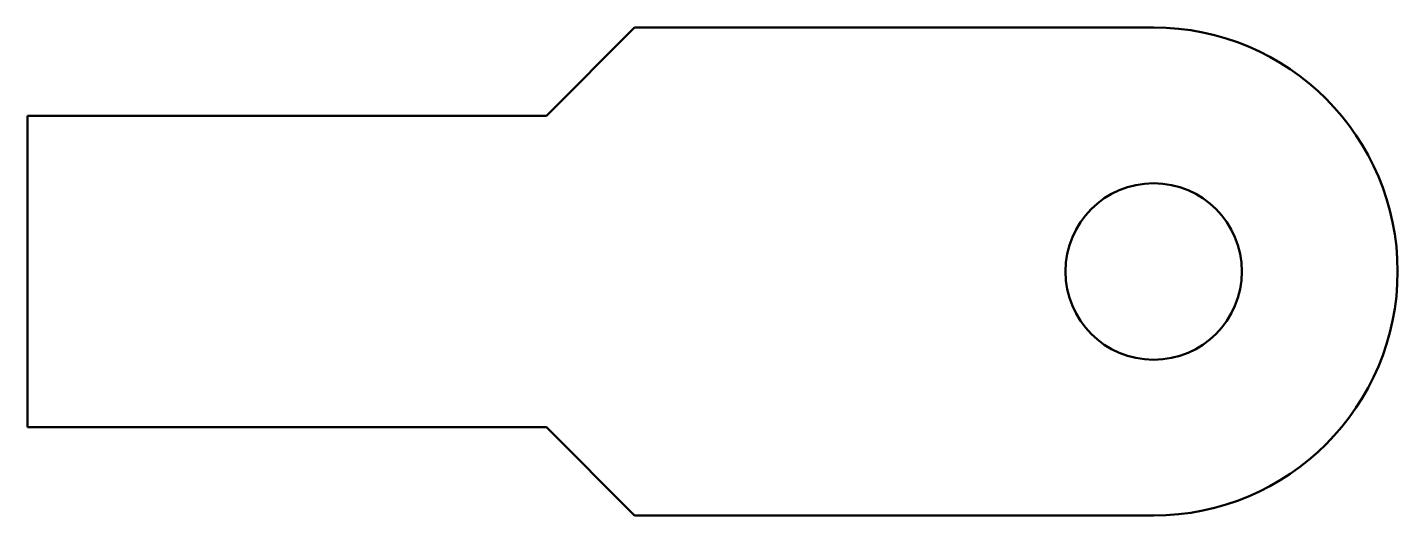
# Model space of a CAD drawing. Header units: millimetres. Extents: x 0 to 132, y 0 to 47.
import ezdxf

# ---------------------------------------------------------------- set-up
doc = ezdxf.new("R2010")
doc.units = ezdxf.units.MM
doc.layers.add('IV_INTERIOR_PROFILES', color=7, linetype='Continuous', lineweight=50)
doc.layers.add('IV_OUTER_PROFILE', color=7, linetype='Continuous', lineweight=50)

msp = doc.modelspace()

# ---------------------------------------------------------------- linework, layer by layer
at = {"layer": 'IV_INTERIOR_PROFILES'}
msp.add_circle((108.5, 23.5), 8.5, dxfattribs=at)
at = {"layer": 'IV_OUTER_PROFILE'}
for p, q in [((50, 38.5), (58.5, 47)), ((58.5, 47), (108.5, 47)), ((0, 8.5), (0, 38.5)), ((0, 38.5), (50, 38.5)), ((50, 8.5), (0, 8.5)), ((58.5, 0), (50, 8.5)), ((108.5, 0), (58.5, 0))]:
    msp.add_line(p, q, dxfattribs=at)
msp.add_arc((108.5, 23.5), 23.5, 270, 90, dxfattribs=at)

doc.saveas('drawing.dxf')
